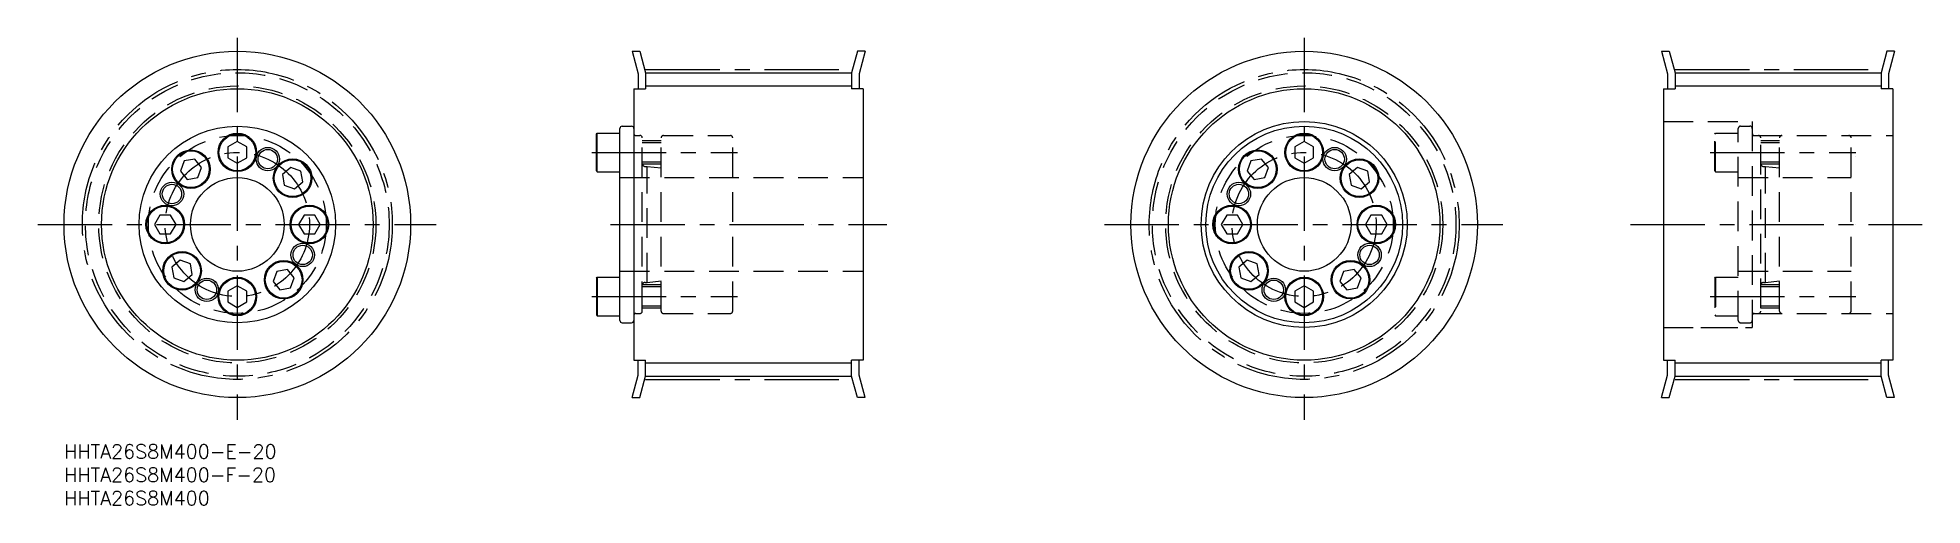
# Model space of a CAD drawing. Extents: x -6 to 397, y -13 to 87.
import ezdxf

# ---------------------------------------------------------------- set-up
doc = ezdxf.new("R2010")
doc.units = 0
doc.header["$LTSCALE"] = 0.5
doc.linetypes.add('CENTER', pattern=[50.8, 31.75, -6.35, 6.35, -6.35])
doc.linetypes.add('DASHED', pattern=[19.05, 12.7, -6.35])
for name, color, linetype in [('MSM_CENTER', 1, 'CENTER'), ('MSM_CONTINUOUS', 7, 'CONTINUOUS'), ('MSM_DASHED', 4, 'DASHED'), ('MSM_NARROW', 5, 'CONTINUOUS'), ('MSM_PART_NUMBER', 7, 'CONTINUOUS')]:
    doc.layers.add(name, color=color, linetype=linetype)
doc.styles.get("Standard").update_dxf_attribs({"font": 'txt.shx', "height": 3, "bigfont": 'bigfont.shx'})

# ---------------------------------------------------------------- blocks, each defined once
blk = doc.blocks.new('*U2')
at = {"layer": 'MSM_PART_NUMBER'}
blk.add_text('HHTA26S8M400-E-20', height=3, dxfattribs=at).set_placement((0, -3))
blk = doc.blocks.new('*U3')
at = {"layer": 'MSM_PART_NUMBER'}
blk.add_text('HHTA26S8M400-F-20', height=3, dxfattribs=at).set_placement((0, -8))
blk = doc.blocks.new('*U4')
at = {"layer": 'MSM_PART_NUMBER'}
blk.add_text('HHTA26S8M400', height=3, dxfattribs=at).set_placement((0, -13))

msp = doc.modelspace()

# ---------------------------------------------------------------- linework, layer by layer
at = {"layer": 'MSM_CENTER'}
for p, q in [((37, 86.9), (37, 5.29)), ((264.86, 86.9), (264.86, 5.29)), ((124.2, 80.1), (168.2, 80.1)), ((344.07, 80.1), (388.07, 80.1)), ((112.7, 62.4), (143.8, 62.4)), ((351.57, 62.4), (382.67, 62.4)), ((-5.64, 47), (79.44, 47)), ((116.7, 47), (175.7, 47)), ((222.23, 47), (307.3, 47)), ((334.56, 47), (396.88, 47)), ((112.7, 31.6), (143.8, 31.6)), ((351.57, 31.6), (382.67, 31.6)), ((124.2, 13.89), (168.2, 13.89)), ((344.07, 13.89), (388.07, 13.89))]:
    msp.add_line(p, q, dxfattribs=at)
for centre, radius in [((37, 47), 33.1), ((264.86, 47), 33.1), ((37, 47), 15.4), ((264.86, 47), 15.4)]:
    msp.add_circle(centre, radius, dxfattribs=at)
at = {"layer": 'MSM_CONTINUOUS'}
for p, q in [((121.32, 84), (122.6, 79.21)), ((121.32, 84), (122.98, 84)), ((122.98, 84), (124.2, 79.42)), ((169.43, 84), (168.2, 79.42)), ((171.09, 84), (169.43, 84)), ((171.09, 84), (169.8, 79.21)), ((341.18, 84), (342.47, 79.21)), ((341.18, 84), (342.84, 84)), ((342.84, 84), (344.07, 79.42)), ((389.29, 84), (388.07, 79.42)), ((390.95, 84), (389.29, 84)), ((390.95, 84), (389.67, 79.21)), ((122.6, 79.21), (122.6, 76)), ((124.2, 79.42), (168.2, 79.42)), ((124.2, 79.42), (124.2, 76)), ((168.2, 79.42), (168.2, 76)), ((169.8, 79.21), (169.8, 76)), ((342.47, 79.21), (342.47, 76)), ((344.07, 79.42), (388.07, 79.42)), ((344.07, 79.42), (344.07, 76)), ((388.07, 79.42), (388.07, 76)), ((389.67, 79.21), (389.67, 76)), ((121.7, 76), (121.7, 18)), ((121.7, 76), (124.2, 76)), ((170.7, 76), (168.2, 76)), ((170.7, 76), (170.7, 18)), ((341.57, 76), (341.57, 18)), ((341.57, 76), (344.07, 76)), ((390.57, 76), (388.07, 76)), ((390.57, 76), (390.57, 18)), ((37, 64.71), (35, 63.55)), ((39, 63.55), (37, 64.71)), ((113.7, 66.32), (113.82, 66.52)), ((113.7, 58.48), (113.7, 66.32)), ((113.82, 66.52), (118.7, 66.52)), ((113.82, 58.27), (113.82, 66.52)), ((118.7, 26.5), (118.7, 67.5)), ((119.2, 68), (121.2, 68)), ((264.86, 64.71), (262.86, 63.55)), ((266.86, 63.55), (264.86, 64.71)), ((25.62, 60.57), (24.83, 58.4)), ((27.89, 60.97), (25.62, 60.57)), ((29.38, 59.2), (27.89, 60.97)), ((35, 63.55), (35, 61.25)), ((35, 61.25), (37, 60.09)), ((37, 60.09), (39, 61.25)), ((38, 64.13), (38, 64.13)), ((38.5, 63.84), (38.5, 63.84)), ((39, 61.25), (39, 63.55)), ((253.48, 60.57), (252.69, 58.4)), ((255.75, 60.97), (253.48, 60.57)), ((257.24, 59.2), (255.75, 60.97)), ((262.86, 63.55), (262.86, 61.25)), ((262.86, 61.25), (264.86, 60.09)), ((264.86, 60.09), (266.86, 61.25)), ((265.86, 64.13), (265.86, 64.13)), ((266.36, 63.84), (266.36, 63.84)), ((266.86, 61.25), (266.86, 63.55)), ((382.57, 61.5), (382.57, 61.5)), ((24.83, 58.4), (26.31, 56.63)), ((26.31, 56.63), (28.59, 57.03)), ((28.59, 57.03), (29.38, 59.2)), ((48.4, 59.17), (46.63, 57.69)), ((46.63, 57.69), (47.03, 55.41)), ((50.57, 58.38), (48.4, 59.17)), ((50.97, 56.11), (50.57, 58.38)), ((113.7, 58.48), (113.82, 58.27)), ((113.82, 58.27), (118.7, 58.27)), ((252.69, 58.4), (254.17, 56.63)), ((254.17, 56.63), (256.45, 57.03)), ((256.45, 57.03), (257.24, 59.2)), ((276.26, 59.17), (274.49, 57.69)), ((274.49, 57.69), (274.89, 55.41)), ((278.43, 58.38), (276.26, 59.17)), ((278.83, 56.11), (278.43, 58.38)), ((47.03, 55.41), (49.2, 54.62)), ((49.2, 54.62), (50.97, 56.11)), ((274.89, 55.41), (277.06, 54.62)), ((277.06, 54.62), (278.83, 56.11)), ((20.45, 49), (19.29, 47)), ((22.75, 49), (20.45, 49)), ((23.91, 47), (22.75, 49)), ((51.25, 49), (50.09, 47)), ((53.55, 49), (51.25, 49)), ((54.71, 47), (53.55, 49)), ((248.31, 49), (247.15, 47)), ((250.62, 49), (248.31, 49)), ((251.77, 47), (250.62, 49)), ((279.11, 49), (277.95, 47)), ((281.42, 49), (279.11, 49)), ((282.57, 47), (281.42, 49)), ((19.29, 47), (20.45, 45)), ((20.45, 45), (22.75, 45)), ((22.75, 45), (23.91, 47)), ((50.09, 47), (51.25, 45)), ((51.25, 45), (53.55, 45)), ((53.55, 45), (54.71, 47)), ((143.7, 47), (143.7, 47)), ((159.7, 47), (159.7, 47)), ((247.15, 47), (248.31, 45)), ((248.31, 45), (250.62, 45)), ((250.62, 45), (251.77, 47)), ((277.95, 47), (279.11, 45)), ((279.11, 45), (281.42, 45)), ((281.42, 45), (282.57, 47)), ((382.57, 47), (382.57, 47)), ((24.8, 39.38), (23.03, 37.89)), ((23.03, 37.89), (23.43, 35.62)), ((26.97, 38.59), (24.8, 39.38)), ((25.6, 34.83), (27.37, 36.31)), ((27.37, 36.31), (26.97, 38.59)), ((45.41, 36.97), (44.62, 34.8)), ((47.69, 37.37), (45.41, 36.97)), ((49.17, 35.6), (47.69, 37.37)), ((252.67, 39.38), (250.9, 37.89)), ((250.9, 37.89), (251.3, 35.62)), ((254.84, 38.59), (252.67, 39.38)), ((253.47, 34.83), (255.24, 36.31)), ((255.24, 36.31), (254.84, 38.59)), ((273.28, 36.97), (272.49, 34.8)), ((275.55, 37.37), (273.28, 36.97)), ((277.04, 35.6), (275.55, 37.37)), ((23.43, 35.62), (25.6, 34.83)), ((37, 33.91), (35, 32.75)), ((35, 32.75), (35, 30.45)), ((39, 32.75), (37, 33.91)), ((39, 30.45), (39, 32.75)), ((44.62, 34.8), (46.11, 33.03)), ((46.11, 33.03), (48.38, 33.43)), ((48.38, 33.43), (49.17, 35.6)), ((113.7, 35.52), (113.82, 35.72)), ((113.7, 35.52), (113.7, 27.68)), ((113.82, 35.72), (118.7, 35.72)), ((113.82, 35.72), (113.82, 27.47)), ((251.3, 35.62), (253.47, 34.83)), ((264.86, 33.91), (262.86, 32.75)), ((262.86, 32.75), (262.86, 30.45)), ((266.86, 32.75), (264.86, 33.91)), ((266.86, 30.45), (266.86, 32.75)), ((272.49, 34.8), (273.97, 33.03)), ((273.97, 33.03), (276.25, 33.43)), ((276.25, 33.43), (277.04, 35.6)), ((35, 30.45), (37, 29.29)), ((37, 29.29), (39, 30.45)), ((262.86, 30.45), (264.86, 29.29)), ((264.86, 29.29), (266.86, 30.45)), ((113.7, 27.68), (113.82, 27.47)), ((113.82, 27.47), (118.7, 27.47)), ((119.2, 26), (121.2, 26)), ((121.7, 18), (124.2, 18)), ((122.6, 14.79), (122.6, 18)), ((124.2, 14.58), (124.2, 18)), ((170.7, 18), (168.2, 18)), ((168.2, 14.58), (168.2, 18)), ((169.8, 14.79), (169.8, 18)), ((341.57, 18), (344.07, 18)), ((342.47, 14.79), (342.47, 18)), ((344.07, 14.58), (344.07, 18)), ((390.57, 18), (388.07, 18)), ((388.07, 14.58), (388.07, 18)), ((389.67, 14.79), (389.67, 18)), ((121.32, 10), (122.6, 14.79)), ((122.98, 10), (124.2, 14.58)), ((124.2, 14.58), (168.2, 14.58)), ((169.43, 10), (168.2, 14.58)), ((171.09, 10), (169.8, 14.79)), ((341.18, 10), (342.47, 14.79)), ((342.84, 10), (344.07, 14.58)), ((344.07, 14.58), (388.07, 14.58)), ((389.29, 10), (388.07, 14.58)), ((390.95, 10), (389.67, 14.79)), ((121.32, 10), (122.98, 10)), ((171.09, 10), (169.43, 10)), ((341.18, 10), (342.84, 10)), ((390.95, 10), (389.29, 10))]:
    msp.add_line(p, q, dxfattribs=at)
for centre, radius in [((37, 47), 37), ((264.86, 47), 37), ((37, 47), 29), ((264.86, 47), 29), ((264.86, 47), 22), ((37, 47), 21), ((37, 62.4), 4.12), ((37, 62.4), 3.92), ((264.86, 47), 21), ((264.86, 62.4), 4.12), ((264.86, 62.4), 3.92), ((27.1, 58.8), 4.12), ((27.1, 58.8), 3.92), ((43.51, 60.96), 2.07), ((48.8, 56.9), 4.12), ((48.8, 56.9), 3.92), ((254.96, 58.8), 4.12), ((254.96, 58.8), 3.92), ((271.37, 60.96), 2.07), ((276.66, 56.9), 4.12), ((276.66, 56.9), 3.92), ((37, 47), 10), ((264.86, 47), 10), ((23.04, 53.51), 2.07), ((250.91, 53.51), 2.07), ((21.6, 47), 4.12), ((21.6, 47), 3.92), ((52.4, 47), 4.12), ((52.4, 47), 3.92), ((249.46, 47), 4.12), ((249.46, 47), 3.92), ((280.26, 47), 4.12), ((280.26, 47), 3.92), ((25.2, 37.1), 4.12), ((25.2, 37.1), 3.92), ((50.96, 40.49), 2.07), ((253.07, 37.1), 4.12), ((253.07, 37.1), 3.92), ((278.82, 40.49), 2.07), ((46.9, 35.2), 4.12), ((46.9, 35.2), 3.92), ((274.76, 35.2), 4.12), ((274.76, 35.2), 3.92), ((30.49, 33.04), 2.07), ((37, 31.6), 4.12), ((37, 31.6), 3.92), ((258.36, 33.04), 2.07), ((264.86, 31.6), 4.12), ((264.86, 31.6), 3.92)]:
    msp.add_circle(centre, radius, dxfattribs=at)
for centre, start, end in [((119.2, 67.5), 90, 180), ((121.2, 67.5), 0, 90), ((119.2, 26.5), 180, 270), ((121.2, 26.5), 270, 0)]:
    msp.add_arc(centre, 0.5, start, end, dxfattribs=at)
at = {"layer": 'MSM_DASHED'}
for p, q in [((341.57, 69), (360.57, 69)), ((360.57, 69), (360.57, 25)), ((122.11, 66), (123, 66)), ((123.5, 28.5), (123.5, 65.5)), ((127.5, 64.9), (123.5, 64.9)), ((127.5, 64.47), (123.5, 64.47)), ((127.5, 28.5), (127.5, 65.5)), ((128, 66), (142.3, 66)), ((142.8, 28.5), (142.8, 65.5)), ((352.57, 66.32), (352.68, 66.52)), ((352.57, 58.48), (352.57, 66.32)), ((352.68, 66.52), (357.57, 66.52)), ((352.68, 58.27), (352.68, 66.52)), ((357.57, 26.5), (357.57, 67.5)), ((358.07, 68), (360.07, 68)), ((360.57, 66), (390.57, 66)), ((360.98, 66), (361.87, 66)), ((362.37, 29.1), (362.37, 65.5)), ((366.37, 64.9), (362.37, 64.9)), ((366.37, 64.47), (362.37, 64.47)), ((366.37, 28.5), (366.37, 65.5)), ((381.67, 28.5), (381.67, 65.5)), ((118.7, 57), (170.7, 57)), ((127.5, 60.33), (123.5, 60.33)), ((127.5, 59.9), (123.5, 59.9)), ((124.1, 59.4), (124.5, 59.4)), ((124.5, 34.6), (124.5, 59.4)), ((124.5, 59.4), (127.5, 59.07)), ((352.57, 58.48), (352.68, 58.27)), ((352.68, 58.27), (357.57, 58.27)), ((357.57, 57), (381.67, 57)), ((366.37, 60.33), (362.37, 60.33)), ((366.37, 59.9), (362.37, 59.9)), ((362.97, 59.4), (363.37, 59.4)), ((363.37, 34.6), (363.37, 59.4)), ((363.37, 59.4), (366.37, 59.07)), ((170.7, 47), (170.7, 47)), ((382.57, 47), (382.57, 47)), ((118.7, 37), (170.7, 37)), ((357.57, 37), (381.67, 37)), ((127.5, 34.1), (123.5, 34.1)), ((127.5, 33.67), (123.5, 33.67)), ((124.1, 34.6), (124.5, 34.6)), ((124.5, 34.6), (127.5, 34.93)), ((352.57, 35.52), (352.68, 35.72)), ((352.57, 35.52), (352.57, 27.68)), ((352.68, 35.72), (357.57, 35.72)), ((352.68, 35.72), (352.68, 27.47)), ((366.37, 34.1), (362.37, 34.1)), ((366.37, 33.67), (362.37, 33.67)), ((362.97, 34.6), (363.37, 34.6)), ((363.37, 34.6), (366.37, 34.93)), ((127.5, 29.53), (123.5, 29.53)), ((127.5, 29.1), (123.5, 29.1)), ((366.37, 29.53), (362.37, 29.53)), ((366.37, 29.1), (362.37, 29.1)), ((122.11, 28), (123, 28)), ((128, 28), (142.3, 28)), ((341.57, 25), (360.57, 25)), ((349.57, 25), (360.57, 25)), ((352.57, 27.68), (352.68, 27.47)), ((352.68, 27.47), (357.57, 27.47)), ((358.07, 26), (360.07, 26)), ((360.57, 28), (390.57, 28)), ((360.98, 28), (361.87, 28))]:
    msp.add_line(p, q, dxfattribs=at)
for centre, radius in [((37, 47), 32.42), ((37, 47), 29.59), ((264.86, 47), 32.42), ((264.86, 47), 29.59), ((37, 47), 19), ((264.86, 47), 19)]:
    msp.add_circle(centre, radius, dxfattribs=at)
for centre, radius, start, end in [((122.11, 66.41), 0.41, 180, 270), ((123, 65.5), 0.5, 0, 90), ((128, 65.5), 0.5, 90, 180), ((142.3, 65.5), 0.5, 0, 90), ((358.07, 67.5), 0.5, 90, 180), ((360.07, 67.5), 0.5, 0, 90), ((360.98, 66.41), 0.41, 180, 270), ((361.87, 65.5), 0.5, 0, 90), ((366.87, 65.5), 0.5, 90, 180), ((381.17, 65.5), 0.5, 0, 90), ((124.1, 60), 0.6, 180.0007, 270), ((362.97, 60), 0.6, 180.0007, 270), ((124.1, 34), 0.6, 90, 179.9993), ((362.97, 34), 0.6, 90, 179.9993), ((123, 28.5), 0.5, 270, 0), ((128, 28.5), 0.5, 180, 270), ((142.3, 28.5), 0.5, 270, 0), ((361.87, 28.5), 0.5, 270, 0), ((366.87, 28.5), 0.5, 180, 270), ((381.17, 28.5), 0.5, 270, 0), ((122.11, 27.59), 0.41, 90, 180), ((358.07, 26.5), 0.5, 180, 270), ((360.07, 26.5), 0.5, 270, 0), ((360.98, 27.59), 0.41, 90, 180)]:
    msp.add_arc(centre, radius, start, end, dxfattribs=at)
at = {"layer": 'MSM_NARROW'}
for p, q in [((124.2, 76.59), (168.2, 76.59)), ((344.07, 76.59), (388.07, 76.59)), ((124.2, 17.41), (168.2, 17.41)), ((344.07, 17.41), (388.07, 17.41))]:
    msp.add_line(p, q, dxfattribs=at)
for centre in [(43.51, 60.96), (271.37, 60.96), (23.04, 53.51), (250.91, 53.51), (50.96, 40.49), (278.82, 40.49), (30.49, 33.04), (258.36, 33.04)]:
    msp.add_circle(centre, 2.5, dxfattribs=at)

# ---------------------------------------------------------------- block references
at = {"layer": 'MSM_CONTINUOUS'}
for name in ['*U2', '*U3', '*U4']:
    msp.add_blockref(name, (0, 0), dxfattribs=at)

doc.saveas('drawing.dxf')
